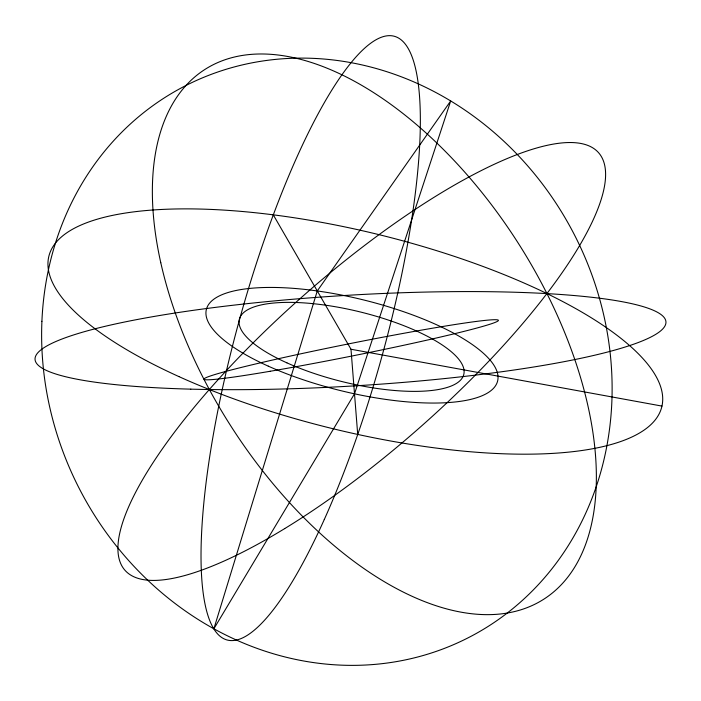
<?xml version="1.0" encoding="UTF-8"?>
<svg xmlns="http://www.w3.org/2000/svg" width="701" height="701" viewBox="0 0 701 701"><rect width="100%" height="100%" fill="white"/><g stroke="black" fill="none" stroke-linecap="round" stroke-linejoin="round"><path stroke-width="1.05" d="M273.259 214.83L350.991 349.247L661.963 406.089M350.991 349.247L357.712 434.418M317.273 290.95L213.866 628.806L354.504 393.822L450.699 100.944L317.273 290.95M324.3 519.476A313.207 73.526 -74.5 0 0 398.019 37.758A313.207 73.526 -74.5 0 0 209.652 456.999A313.207 73.526 -74.5 0 0 324.3 519.476M41.911 321.295A310.114 278.192 62.6 0 0 458.226 642.589A310.114 278.192 62.6 0 0 480.422 121.334A310.114 278.192 62.6 0 0 41.911 321.295M286.902 362.846A115.542 35.979 13.8 0 0 463.668 374.86A115.542 35.979 13.8 0 0 304.146 302.911A115.542 35.979 13.8 0 0 286.902 362.846M268.299 366.159A149.97 46.774 13.8 0 0 497.491 381.467A149.97 46.774 13.8 0 0 290.126 288.111A149.97 46.774 13.8 0 0 268.299 366.159M270.174 371.267A150.032 6.274 -11.3 0 0 497.99 320.97A150.032 6.274 -11.3 0 0 285.141 357.221A150.032 6.274 -11.3 0 0 270.174 371.267M178.904 376.586A315.564 99.717 13.8 0 0 661.534 407.798A315.564 99.717 13.8 0 0 225.573 210.204A315.564 99.717 13.8 0 0 178.904 376.586M190.812 389.151A316.028 45.416 -3.4 0 0 665.95 322.53A316.028 45.416 -3.4 0 0 194.65 310.14A316.028 45.416 -3.4 0 0 190.812 389.151M284.711 528.589A315.695 87.94 -41.4 0 0 600.617 155.377A315.695 87.94 -41.4 0 0 199.934 400.42A315.695 87.94 -41.4 0 0 284.711 528.589M160.783 262.717A314.434 170.317 57.4 0 0 533.54 604.875A314.434 170.317 57.4 0 0 428.697 135.381A314.434 170.317 57.4 0 0 160.783 262.717"/></g></svg>
